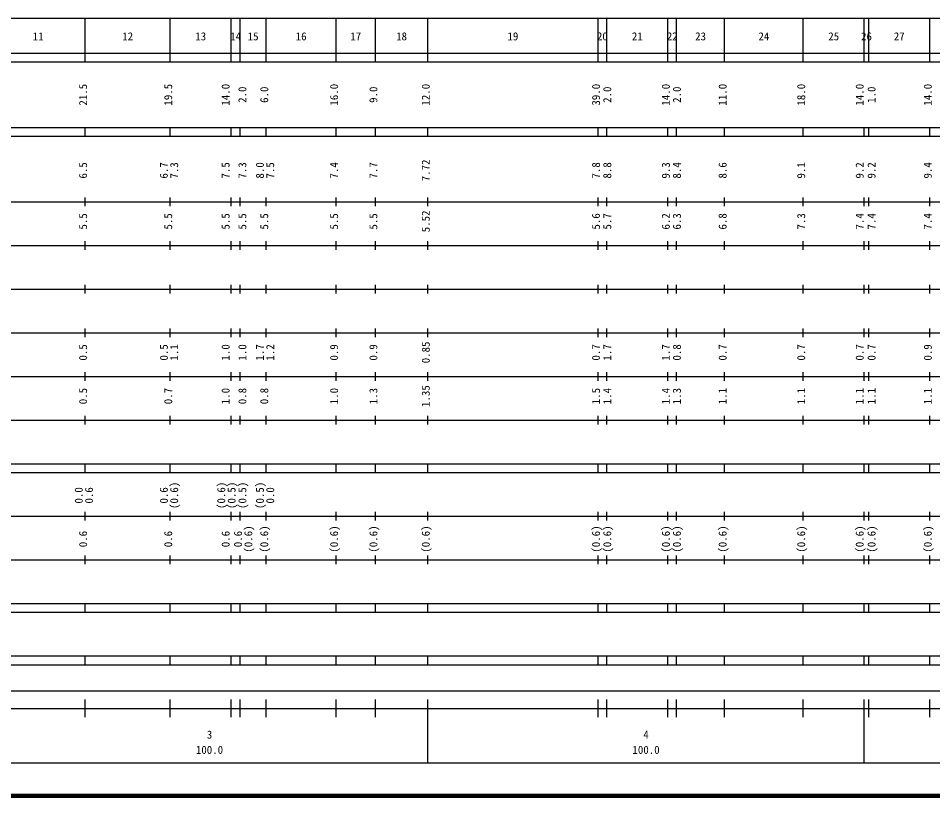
# Model space of a CAD drawing. Units: millimetres on the paper, enlarged 1000 times. Extents: x 40000 to 680000, y 20000 to 380000.
# Drawn here: x 274200 to 483669, y 20000 to 198000 of the extents above; entities that cross this region are included whole.
import ezdxf
from ezdxf.enums import TextEntityAlignment as Align

# ---------------------------------------------------------------- set-up
doc = ezdxf.new("R2010")
doc.units = ezdxf.units.MM
doc.header["$LTSCALE"] = 1000
doc.layers.add('M-TTL', color=2, linetype='Continuous', lineweight=140)
doc.layers.add('M-TTL-BAND', color=7, linetype='Continuous', lineweight=25)
doc.styles.add('ＭＳ ゴシック', font='')
doc.styles.get('ＭＳ ゴシック').set_extended_font_data('MS Gothic')

msp = doc.modelspace()

# ---------------------------------------------------------------- linework, layer by layer
at = {"layer": 'M-TTL'}
msp.add_line((40000, 20000), (680000, 20000), dxfattribs=at)
at = {"layer": 'M-TTL-BAND'}
for p, q in [((68000, 198000), (579000, 198000)), ((289500, 188000), (289500, 198000)), ((309000, 188000), (309000, 198000)), ((323000, 188000), (323000, 198000)), ((325000, 188000), (325000, 198000)), ((331000, 188000), (331000, 198000)), ((347000, 188000), (347000, 198000)), ((356000, 188000), (356000, 198000)), ((368000, 188000), (368000, 198000)), ((407000, 188000), (407000, 198000)), ((409000, 188000), (409000, 198000)), ((423000, 188000), (423000, 198000)), ((425000, 188000), (425000, 198000)), ((436000, 188000), (436000, 198000)), ((454000, 188000), (454000, 198000)), ((468000, 188000), (468000, 198000)), ((469000, 188000), (469000, 198000)), ((483000, 188000), (483000, 198000)), ((40000, 190000), (579000, 190000)), ((40000, 188000), (579000, 188000)), ((40000, 173000), (579000, 173000)), ((289500, 171000), (289500, 173000)), ((309000, 171000), (309000, 173000)), ((323000, 171000), (323000, 173000)), ((325000, 171000), (325000, 173000)), ((331000, 171000), (331000, 173000)), ((347000, 171000), (347000, 173000)), ((356000, 171000), (356000, 173000)), ((368000, 171000), (368000, 173000)), ((407000, 171000), (407000, 173000)), ((409000, 171000), (409000, 173000)), ((423000, 171000), (423000, 173000)), ((425000, 171000), (425000, 173000)), ((436000, 171000), (436000, 173000)), ((454000, 171000), (454000, 173000)), ((468000, 171000), (468000, 173000)), ((469000, 171000), (469000, 173000)), ((483000, 171000), (483000, 173000)), ((40000, 171000), (579000, 171000)), ((40000, 156000), (579000, 156000)), ((289500, 155000), (289500, 157000)), ((309000, 155000), (309000, 157000)), ((323000, 155000), (323000, 157000)), ((325000, 155000), (325000, 157000)), ((331000, 155000), (331000, 157000)), ((347000, 155000), (347000, 157000)), ((356000, 155000), (356000, 157000)), ((368000, 155000), (368000, 157000)), ((407000, 155000), (407000, 157000)), ((409000, 155000), (409000, 157000)), ((423000, 155000), (423000, 157000)), ((425000, 155000), (425000, 157000)), ((436000, 155000), (436000, 157000)), ((454000, 155000), (454000, 157000)), ((468000, 155000), (468000, 157000)), ((469000, 155000), (469000, 157000)), ((483000, 155000), (483000, 157000)), ((289500, 145000), (289500, 147000)), ((309000, 145000), (309000, 147000)), ((323000, 145000), (323000, 147000)), ((325000, 145000), (325000, 147000)), ((331000, 145000), (331000, 147000)), ((347000, 145000), (347000, 147000)), ((356000, 145000), (356000, 147000)), ((368000, 145000), (368000, 147000)), ((407000, 145000), (407000, 147000)), ((409000, 145000), (409000, 147000)), ((423000, 145000), (423000, 147000)), ((425000, 145000), (425000, 147000)), ((436000, 145000), (436000, 147000)), ((454000, 145000), (454000, 147000)), ((468000, 145000), (468000, 147000)), ((469000, 145000), (469000, 147000)), ((483000, 145000), (483000, 147000)), ((46000, 146000), (579000, 146000)), ((289500, 135000), (289500, 137000)), ((309000, 135000), (309000, 137000)), ((323000, 135000), (323000, 137000)), ((325000, 135000), (325000, 137000)), ((331000, 135000), (331000, 137000)), ((347000, 135000), (347000, 137000)), ((356000, 135000), (356000, 137000)), ((368000, 135000), (368000, 137000)), ((407000, 135000), (407000, 137000)), ((409000, 135000), (409000, 137000)), ((423000, 135000), (423000, 137000)), ((425000, 135000), (425000, 137000)), ((436000, 135000), (436000, 137000)), ((454000, 135000), (454000, 137000)), ((468000, 135000), (468000, 137000)), ((469000, 135000), (469000, 137000)), ((483000, 135000), (483000, 137000)), ((52000, 136000), (579000, 136000)), ((46000, 126000), (579000, 126000)), ((289500, 125000), (289500, 127000)), ((309000, 125000), (309000, 127000)), ((323000, 125000), (323000, 127000)), ((325000, 125000), (325000, 127000)), ((331000, 125000), (331000, 127000)), ((347000, 125000), (347000, 127000)), ((356000, 125000), (356000, 127000)), ((368000, 125000), (368000, 127000)), ((407000, 125000), (407000, 127000)), ((409000, 125000), (409000, 127000)), ((423000, 125000), (423000, 127000)), ((425000, 125000), (425000, 127000)), ((436000, 125000), (436000, 127000)), ((454000, 125000), (454000, 127000)), ((468000, 125000), (468000, 127000)), ((469000, 125000), (469000, 127000)), ((483000, 125000), (483000, 127000)), ((52000, 116000), (579000, 116000)), ((289500, 115000), (289500, 117000)), ((309000, 115000), (309000, 117000)), ((323000, 115000), (323000, 117000)), ((325000, 115000), (325000, 117000)), ((331000, 115000), (331000, 117000)), ((347000, 115000), (347000, 117000)), ((356000, 115000), (356000, 117000)), ((368000, 115000), (368000, 117000)), ((407000, 115000), (407000, 117000)), ((409000, 115000), (409000, 117000)), ((423000, 115000), (423000, 117000)), ((425000, 115000), (425000, 117000)), ((436000, 115000), (436000, 117000)), ((454000, 115000), (454000, 117000)), ((468000, 115000), (468000, 117000)), ((469000, 115000), (469000, 117000)), ((483000, 115000), (483000, 117000)), ((289500, 105000), (289500, 107000)), ((309000, 105000), (309000, 107000)), ((323000, 105000), (323000, 107000)), ((325000, 105000), (325000, 107000)), ((331000, 105000), (331000, 107000)), ((347000, 105000), (347000, 107000)), ((356000, 105000), (356000, 107000)), ((368000, 105000), (368000, 107000)), ((407000, 105000), (407000, 107000)), ((409000, 105000), (409000, 107000)), ((423000, 105000), (423000, 107000)), ((425000, 105000), (425000, 107000)), ((436000, 105000), (436000, 107000)), ((454000, 105000), (454000, 107000)), ((468000, 105000), (468000, 107000)), ((469000, 105000), (469000, 107000)), ((483000, 105000), (483000, 107000)), ((46000, 106000), (579000, 106000)), ((40000, 96000), (579000, 96000)), ((289500, 94000), (289500, 96000)), ((309000, 94000), (309000, 96000)), ((323000, 94000), (323000, 96000)), ((325000, 94000), (325000, 96000)), ((331000, 94000), (331000, 96000)), ((347000, 94000), (347000, 96000)), ((356000, 94000), (356000, 96000)), ((368000, 94000), (368000, 96000)), ((407000, 94000), (407000, 96000)), ((409000, 94000), (409000, 96000)), ((423000, 94000), (423000, 96000)), ((425000, 94000), (425000, 96000)), ((436000, 94000), (436000, 96000)), ((454000, 94000), (454000, 96000)), ((468000, 94000), (468000, 96000)), ((469000, 94000), (469000, 96000)), ((483000, 94000), (483000, 96000)), ((40000, 94000), (579000, 94000)), ((49000, 84000), (579000, 84000)), ((289500, 83000), (289500, 85000)), ((309000, 83000), (309000, 85000)), ((323000, 83000), (323000, 85000)), ((325000, 83000), (325000, 85000)), ((331000, 83000), (331000, 85000)), ((347000, 83000), (347000, 85000)), ((356000, 83000), (356000, 85000)), ((368000, 83000), (368000, 85000)), ((407000, 83000), (407000, 85000)), ((409000, 83000), (409000, 85000)), ((423000, 83000), (423000, 85000)), ((425000, 83000), (425000, 85000)), ((436000, 83000), (436000, 85000)), ((454000, 83000), (454000, 85000)), ((468000, 83000), (468000, 85000)), ((469000, 83000), (469000, 85000)), ((483000, 83000), (483000, 85000)), ((40000, 74000), (579000, 74000)), ((289500, 73000), (289500, 75000)), ((309000, 73000), (309000, 75000)), ((323000, 73000), (323000, 75000)), ((325000, 73000), (325000, 75000)), ((331000, 73000), (331000, 75000)), ((347000, 73000), (347000, 75000)), ((356000, 73000), (356000, 75000)), ((368000, 73000), (368000, 75000)), ((407000, 73000), (407000, 75000)), ((409000, 73000), (409000, 75000)), ((423000, 73000), (423000, 75000)), ((425000, 73000), (425000, 75000)), ((436000, 73000), (436000, 75000)), ((454000, 73000), (454000, 75000)), ((468000, 73000), (468000, 75000)), ((469000, 73000), (469000, 75000)), ((483000, 73000), (483000, 75000)), ((40000, 64000), (579000, 64000)), ((289500, 62000), (289500, 64000)), ((309000, 62000), (309000, 64000)), ((323000, 62000), (323000, 64000)), ((325000, 62000), (325000, 64000)), ((331000, 62000), (331000, 64000)), ((347000, 62000), (347000, 64000)), ((356000, 62000), (356000, 64000)), ((368000, 62000), (368000, 64000)), ((407000, 62000), (407000, 64000)), ((409000, 62000), (409000, 64000)), ((423000, 62000), (423000, 64000)), ((425000, 62000), (425000, 64000)), ((436000, 62000), (436000, 64000)), ((454000, 62000), (454000, 64000)), ((468000, 62000), (468000, 64000)), ((469000, 62000), (469000, 64000)), ((483000, 62000), (483000, 64000)), ((40000, 62000), (579000, 62000)), ((40000, 52000), (579000, 52000)), ((289500, 50000), (289500, 52000)), ((309000, 50000), (309000, 52000)), ((323000, 50000), (323000, 52000)), ((325000, 50000), (325000, 52000)), ((331000, 50000), (331000, 52000)), ((347000, 50000), (347000, 52000)), ((356000, 50000), (356000, 52000)), ((368000, 50000), (368000, 52000)), ((407000, 50000), (407000, 52000)), ((409000, 50000), (409000, 52000)), ((423000, 50000), (423000, 52000)), ((425000, 50000), (425000, 52000)), ((436000, 50000), (436000, 52000)), ((454000, 50000), (454000, 52000)), ((468000, 50000), (468000, 52000)), ((469000, 50000), (469000, 52000)), ((483000, 50000), (483000, 52000)), ((40000, 50000), (579000, 50000)), ((71000, 44000), (565000, 44000)), ((289500, 38000), (289500, 42000)), ((309000, 38000), (309000, 42000)), ((323000, 38000), (323000, 42000)), ((325000, 38000), (325000, 42000)), ((331000, 38000), (331000, 42000)), ((347000, 38000), (347000, 42000)), ((356000, 38000), (356000, 42000)), ((368000, 27500), (368000, 42000)), ((407000, 38000), (407000, 42000)), ((409000, 38000), (409000, 42000)), ((423000, 38000), (423000, 42000)), ((425000, 38000), (425000, 42000)), ((436000, 38000), (436000, 42000)), ((454000, 38000), (454000, 42000)), ((468000, 27500), (468000, 42000)), ((469000, 38000), (469000, 42000)), ((483000, 38000), (483000, 42000)), ((40000, 40000), (579000, 40000)), ((68000, 27500), (579000, 27500))]:
    msp.add_line(p, q, dxfattribs=at)

# ---------------------------------------------------------------- texts
at = {"layer": 'M-TTL-BAND', "style": 'ＭＳ ゴシック'}
for s, p in [('11', (278750, 192405)), ('12', (299250, 192405)), ('13', (316000, 192405)), ('14', (324000, 192405)), ('15', (328000, 192405)), ('16', (339000, 192405)), ('17', (351500, 192405)), ('18', (362000, 192405)), ('19', (387500, 192405)), ('20', (408000, 192405)), ('21', (416000, 192405)), ('22', (424000, 192405)), ('23', (430500, 192405)), ('24', (445000, 192405)), ('25', (461000, 192405)), ('26', (468500, 192405)), ('27', (476000, 192405)), ('3', (318000, 32523)), ('4', (418000, 32523)), ('100.0', (318000, 29033)), ('100.0', (418000, 29033))]:
    msp.add_text(s, height=1833, dxfattribs=at).set_placement(p, align=Align.BOTTOM_CENTER)
for s, p in [('21.5', (290500, 180500)), ('19.5', (310000, 180500)), ('14.0', (323151, 180500)), ('2.0', (326990, 180500)), ('6.0', (332000, 180500)), ('16.0', (348000, 180500)), ('9.0', (357000, 180500)), ('12.0', (369000, 180500)), ('39.0', (408000, 180500)), ('2.0', (410576, 180500)), ('14.0', (424000, 180500)), ('2.0', (426530, 180500)), ('11.0', (437000, 180500)), ('18.0', (455000, 180500)), ('14.0', (468397, 180500)), ('1.0', (471120, 180500)), ('14.0', (484000, 180500)), ('7.72', (369000, 163174)), ('6.5', (290500, 163174)), ('6.7', (309000, 163174)), ('7.3', (311370, 163174)), ('7.5', (323151, 163174)), ('7.3', (326990, 163174)), ('8.0', (331000, 163174)), ('7.5', (333370, 163174)), ('7.4', (348000, 163174)), ('7.7', (357000, 163174)), ('7.8', (408000, 163174)), ('8.8', (410576, 163174)), ('9.3', (424000, 163174)), ('8.4', (426530, 163174)), ('8.6', (437000, 163174)), ('9.1', (455000, 163174)), ('9.2', (468397, 163174)), ('9.2', (471120, 163174)), ('9.4', (484000, 163174)), ('5.5', (290500, 151500)), ('5.5', (310000, 151500)), ('5.5', (323151, 151500)), ('5.5', (326990, 151500)), ('5.5', (332000, 151500)), ('5.5', (348000, 151500)), ('5.5', (357000, 151500)), ('5.52', (369000, 151500)), ('5.6', (408000, 151500)), ('5.7', (410576, 151500)), ('6.2', (424000, 151500)), ('6.3', (426530, 151500)), ('6.8', (437000, 151500)), ('7.3', (455000, 151500)), ('7.4', (468397, 151500)), ('7.4', (471120, 151500)), ('7.4', (484000, 151500)), ('0.85', (369000, 121500)), ('0.5', (290500, 121500)), ('0.5', (309000, 121500)), ('1.1', (311370, 121500)), ('1.0', (323151, 121500)), ('1.0', (326990, 121500)), ('1.7', (331000, 121500)), ('1.2', (333370, 121500)), ('0.9', (348000, 121500)), ('0.9', (357000, 121500)), ('0.7', (408000, 121500)), ('1.7', (410576, 121500)), ('1.7', (424000, 121500)), ('0.8', (426530, 121500)), ('0.7', (437000, 121500)), ('0.7', (455000, 121500)), ('0.7', (468397, 121500)), ('0.7', (471120, 121500)), ('0.9', (484000, 121500)), ('0.5', (290500, 111500)), ('0.7', (310000, 111500)), ('1.0', (323151, 111500)), ('0.8', (326990, 111500)), ('0.8', (332000, 111500)), ('1.0', (348000, 111500)), ('1.3', (357000, 111500)), ('1.35', (369000, 111500)), ('1.5', (408000, 111500)), ('1.4', (410576, 111500)), ('1.4', (424000, 111500)), ('1.3', (426530, 111500)), ('1.1', (437000, 111500)), ('1.1', (455000, 111500)), ('1.1', (468397, 111500)), ('1.1', (471120, 111500)), ('1.1', (484000, 111500)), ('0.0', (289500, 88764)), ('0.6', (291870, 88764)), ('0.6', (309000, 88764)), ('(0.6)', (311370, 88764)), ('(0.6)', (322151, 88764)), ('(0.5)', (324521, 88764)), ('(0.5)', (326990, 88764)), ('(0.5)', (331000, 88764)), ('0.0', (333370, 88764)), ('0.6', (290500, 78764)), ('0.6', (310000, 78764)), ('0.6', (323151, 78764)), ('0.6', (325990, 78764)), ('(0.6)', (328360, 78764)), ('(0.6)', (332000, 78764)), ('(0.6)', (348000, 78764)), ('(0.6)', (357000, 78764)), ('(0.6)', (369000, 78764)), ('(0.6)', (408000, 78764)), ('(0.6)', (410576, 78764)), ('(0.6)', (424000, 78764)), ('(0.6)', (426530, 78764)), ('(0.6)', (437000, 78764)), ('(0.6)', (455000, 78764)), ('(0.6)', (468397, 78764)), ('(0.6)', (471120, 78764)), ('(0.6)', (484000, 78764))]:
    msp.add_text(s, height=1833, rotation=90, dxfattribs=at).set_placement(p, align=Align.BOTTOM_CENTER)

doc.saveas('drawing.dxf')
